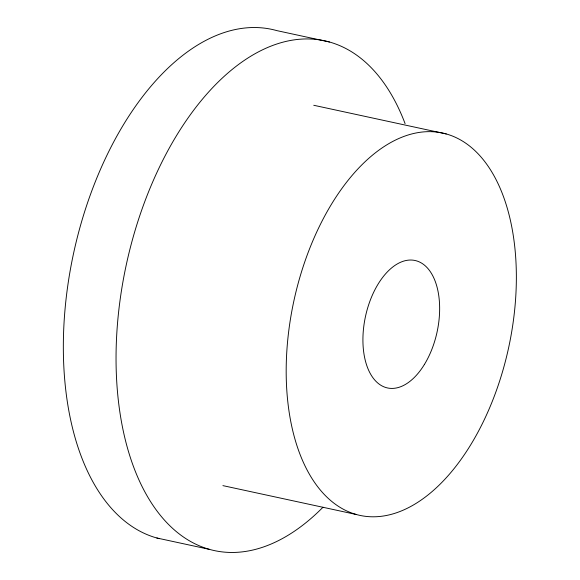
<?xml version="1.0" encoding="UTF-8"?>
<svg xmlns="http://www.w3.org/2000/svg" width="580" height="580" viewBox="0 0 580 580"><rect width="100%" height="100%" fill="white"/><g stroke="black" fill="none" stroke-linecap="round" stroke-linejoin="round"><path stroke-width="0.87" d="M329.476 42.006L276.769 30.602A260.79 146.53 -77.8 0 0 74.987 247.007A260.79 146.53 -77.8 0 0 159.391 538.668M313.751 105.277L446.266 133.958A195.59 109.896 -77.8 0 1 470.554 445.07A195.59 109.896 -77.8 0 1 287.042 393.653A195.59 109.896 -77.8 0 1 446.266 133.958M222.908 485.627L356.308 514.496M156.825 537.993L209.532 549.398M323.009 507.217A260.79 146.53 -77.8 0 1 128.151 450.406A260.79 146.53 -77.8 0 1 203.616 97.752A260.79 146.53 -77.8 0 1 405.094 123.656M424.379 364.508A65.199 36.634 -77.8 0 0 416.28 260.804A65.199 36.634 -77.8 0 0 363.203 347.369A65.199 36.634 -77.8 0 0 424.379 364.508"/></g></svg>
